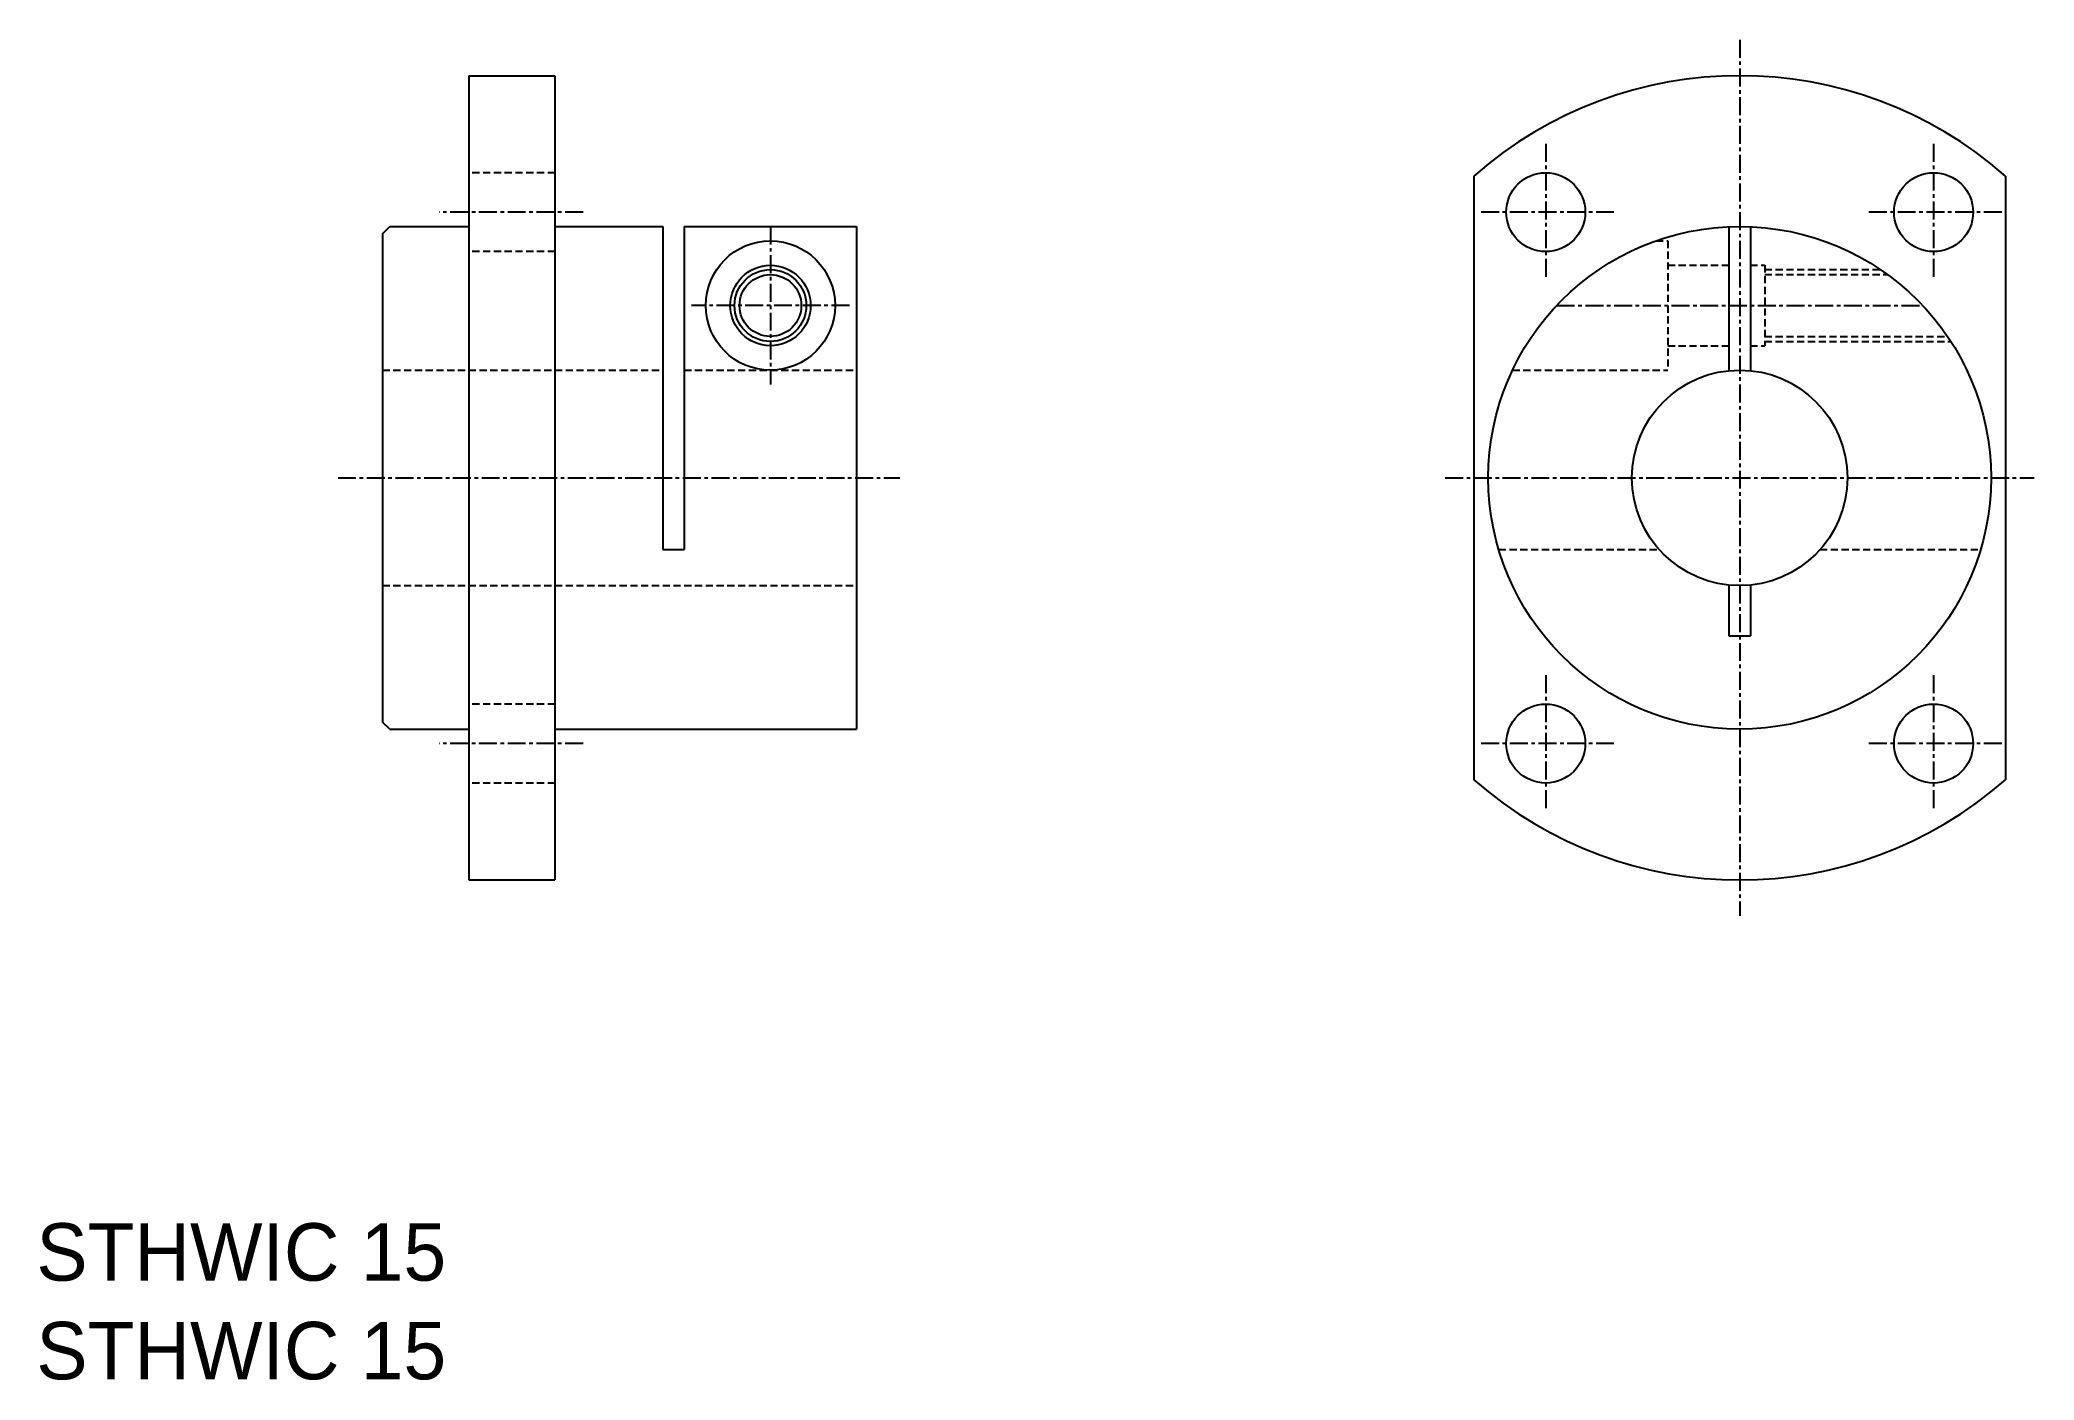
# Model space of a CAD drawing. Extents: x 439 to 578, y -381 to -288.
import ezdxf

# ---------------------------------------------------------------- set-up
doc = ezdxf.new("R2010")
doc.units = 0
doc.linetypes.add('CENTER', pattern=[2, 1.25, -0.25, 0.25, -0.25])
doc.linetypes.add('DASHED', pattern=[0.75, 0.5, -0.25])
doc.layers.get('0').update_dxf_attribs({"linetype": 'CONTINUOUS'})
doc.layers.add('CENTER', color=1, linetype='CENTER')

msp = doc.modelspace()

# ---------------------------------------------------------------- linework, layer by layer
at = {"color": 7, "linetype": 'CONTINUOUS'}
for p, q in [((468.9, -290.64), (468.9, -346.64)), ((468.9, -290.64), (474.9, -290.64)), ((474.9, -290.64), (474.9, -346.64)), ((538.87, -297.63), (538.87, -339.66)), ((575.87, -297.63), (575.87, -339.66)), ((462.9, -301.64), (463.4, -301.14)), ((463.4, -301.14), (468.9, -301.14)), ((474.9, -301.14), (482.4, -301.14)), ((482.4, -301.14), (482.4, -323.64)), ((483.9, -301.14), (483.9, -323.64)), ((483.9, -301.14), (495.9, -301.14)), ((495.9, -301.14), (495.9, -336.14)), ((556.62, -301.16), (556.62, -311.18)), ((558.12, -301.16), (558.12, -311.18)), ((462.9, -301.64), (462.9, -335.64)), ((482.4, -323.64), (483.9, -323.64)), ((556.62, -326.11), (556.62, -329.64)), ((558.12, -326.11), (558.12, -329.64)), ((556.62, -329.64), (558.12, -329.64)), ((463.4, -336.14), (462.9, -335.64)), ((463.4, -336.14), (468.9, -336.14)), ((474.9, -336.14), (495.9, -336.14)), ((468.9, -346.64), (474.9, -346.64))]:
    msp.add_line(p, q, dxfattribs=at)
at = {"color": 3, "linetype": 'DASHED'}
for p, q in [((474.9, -297.39), (468.9, -297.39)), ((551.54, -302.14), (552.37, -302.14)), ((552.37, -302.14), (552.37, -311.14)), ((474.9, -302.89), (468.9, -302.89)), ((552.37, -303.84), (556.62, -303.84)), ((558.12, -303.84), (559.12, -303.84)), ((559.12, -303.84), (559.12, -309.44)), ((559.12, -304.14), (567.16, -304.14)), ((559.12, -304.49), (567.66, -304.49)), ((552.37, -309.44), (556.62, -309.44)), ((558.12, -309.44), (559.12, -309.44)), ((559.12, -308.79), (571.83, -308.79)), ((559.12, -309.14), (572.06, -309.14)), ((462.9, -311.14), (482.4, -311.14)), ((483.9, -311.14), (495.9, -311.14)), ((541.56, -311.14), (552.37, -311.14)), ((540.6, -323.64), (551.78, -323.64)), ((562.96, -323.64), (574.14, -323.64)), ((462.9, -326.14), (495.9, -326.14)), ((474.9, -334.39), (468.9, -334.39)), ((474.9, -339.89), (468.9, -339.89))]:
    msp.add_line(p, q, dxfattribs=at)
at = {"color": 7, "linetype": 'CONTINUOUS'}
for centre, radius in [((543.87, -300.14), 2.75), ((570.87, -300.14), 2.75), ((557.37, -318.64), 17.5), ((489.9, -306.64), 4.5), ((489.9, -306.64), 2.8), ((489.9, -306.64), 2.15), ((557.37, -318.64), 7.5), ((543.87, -337.14), 2.75), ((570.87, -337.14), 2.75)]:
    msp.add_circle(centre, radius, dxfattribs=at)
at = {"color": 3, "linetype": 'CONTINUOUS'}
msp.add_circle((489.9, -306.64), 2.5, dxfattribs=at)
at = {"color": 7, "linetype": 'CONTINUOUS'}
for start, end in [(48.6456, 131.3544), (228.6456, 311.3544)]:
    msp.add_arc((557.37, -318.64), 28, start, end, dxfattribs=at)
at = {"layer": 'CENTER', "color": 1, "linetype": 'CENTER'}
for p, q in [((557.37, -288.14), (557.37, -349.14)), ((543.87, -295.39), (543.87, -304.89)), ((570.87, -295.39), (570.87, -304.89)), ((476.86, -300.14), (466.83, -300.14)), ((489.9, -301.14), (489.9, -312.14)), ((548.62, -300.14), (539.12, -300.14)), ((575.62, -300.14), (566.12, -300.14)), ((495.4, -306.64), (484.4, -306.64)), ((544.63, -306.64), (570.1, -306.64)), ((459.8, -318.64), (498.9, -318.64)), ((536.87, -318.64), (577.87, -318.64)), ((543.87, -332.39), (543.87, -341.89)), ((570.87, -332.39), (570.87, -341.89)), ((476.86, -337.14), (466.83, -337.14)), ((548.62, -337.14), (539.12, -337.14)), ((575.62, -337.14), (566.12, -337.14))]:
    msp.add_line(p, q, dxfattribs=at)

# ---------------------------------------------------------------- texts
at = {"color": 7, "linetype": 'CONTINUOUS'}
for p in [(438.8, -374.54), (438.8, -381.41)]:
    msp.add_text('STHWIC 15', height=4, dxfattribs=at).set_placement(p)

doc.saveas('drawing.dxf')
